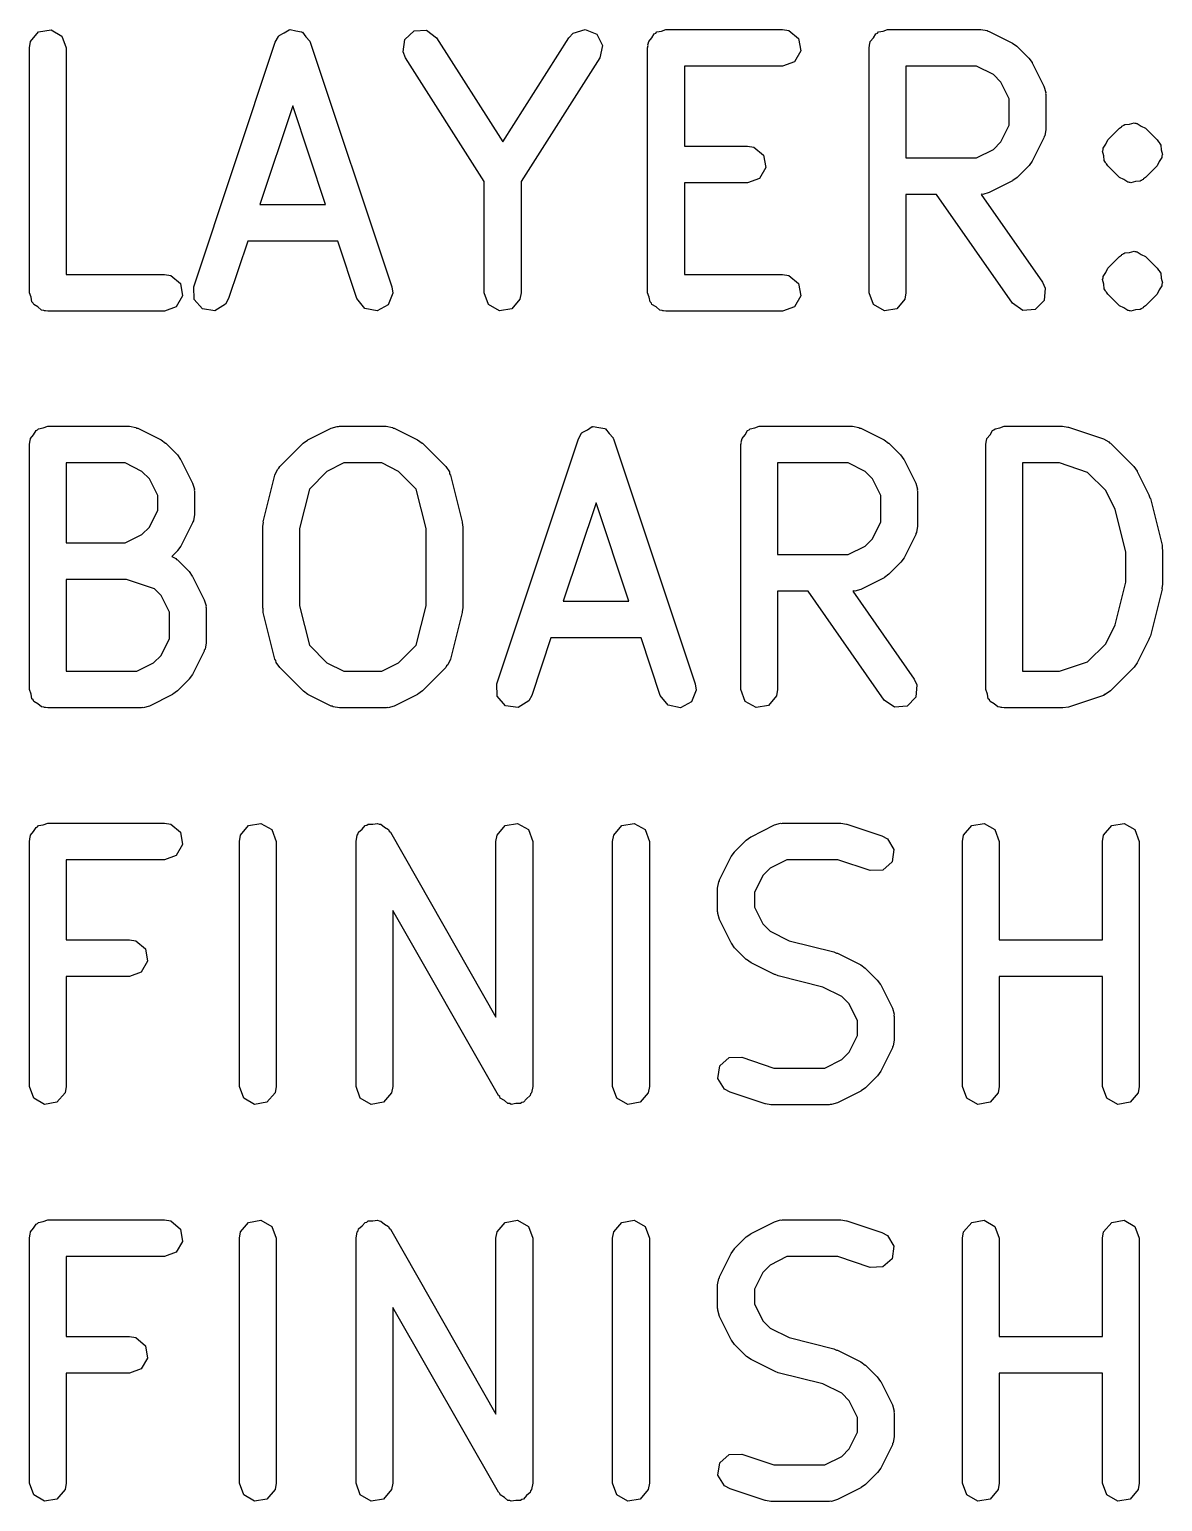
# Model space of a CAD drawing. Extents: x 4 to 183, y -17 to 15.
# Drawn here: x 3.59 to 8.22, y 9.1 to 15.11 of the extents above; entities that cross this region are included whole.
import ezdxf

# ---------------------------------------------------------------- set-up
doc = ezdxf.new("R2010")
doc.units = 0
doc.layers.add('BLACK', color=7, linetype='CONTINUOUS')

msp = doc.modelspace()

# ---------------------------------------------------------------- linework, layer by layer
at = {"layer": 'BLACK', "linetype": 'CONTINUOUS'}
for p, q in [((3.59442, 15.062), (3.62739, 15.1013)), ((3.62739, 15.1013), (3.67792, 15.1102)), ((3.67792, 15.1102), (3.72235, 15.0846)), ((4.60799, 15.0841), (4.60878, 15.0861)), ((4.60878, 15.0861), (4.62964, 15.0974)), ((4.62964, 15.0974), (4.64986, 15.1099)), ((4.64986, 15.1099), (4.65199, 15.1095)), ((4.65199, 15.1095), (4.65389, 15.1106)), ((4.65389, 15.1106), (4.67714, 15.1058)), ((4.67714, 15.1058), (4.70061, 15.1023)), ((4.70061, 15.1023), (4.70204, 15.1007)), ((4.70204, 15.1007), (4.70416, 15.1003)), ((4.70416, 15.1003), (4.7189, 15.0817)), ((5.1222, 15.071), (5.16004, 15.1057)), ((5.16004, 15.1057), (5.21129, 15.1079)), ((5.21129, 15.1079), (5.25198, 15.0766)), ((5.7921, 15.0766), (5.80968, 15.0959)), ((5.80968, 15.0959), (5.8586, 15.1113)), ((5.8586, 15.1113), (5.90601, 15.0917)), ((5.90601, 15.0917), (5.92972, 15.0462)), ((6.13075, 15.077), (6.1405, 15.0938)), ((6.1405, 15.0938), (6.14685, 15.0961)), ((6.14685, 15.0961), (6.15121, 15.1013)), ((6.15121, 15.1013), (6.1704, 15.1047)), ((6.1704, 15.1047), (6.1887, 15.1114)), ((6.1887, 15.1114), (6.66489, 15.1114)), ((6.66489, 15.1114), (6.69055, 15.1069)), ((6.69055, 15.1069), (6.72985, 15.0739)), ((7.03551, 15.077), (7.04526, 15.0938)), ((7.04526, 15.0938), (7.05162, 15.0961)), ((7.05162, 15.0961), (7.05597, 15.1013)), ((7.05597, 15.1013), (7.07516, 15.1047)), ((7.07516, 15.1047), (7.09347, 15.1114)), ((7.09347, 15.1114), (7.47442, 15.1114)), ((7.47442, 15.1114), (7.50007, 15.1069)), ((7.50007, 15.1069), (7.50351, 15.104)), ((7.50351, 15.104), (7.50796, 15.1035)), ((7.50796, 15.1035), (7.6032, 15.0558)), ((3.58989, 15.0364), (3.59442, 15.062)), ((3.58989, 14.0364), (3.58989, 15.0364)), ((3.72235, 15.0846), (3.73989, 15.0364)), ((3.73989, 15.0364), (3.73989, 14.1114)), ((4.26041, 14.0601), (4.59374, 15.0601)), ((4.59374, 15.0601), (4.60615, 15.083)), ((4.60615, 15.083), (4.60799, 15.0841)), ((4.7189, 15.0817), (4.73464, 15.0639)), ((4.73464, 15.0639), (4.7347, 15.0618)), ((4.7347, 15.0618), (4.73605, 15.0601)), ((4.73605, 15.0601), (5.06938, 14.0601)), ((5.11547, 15.0202), (5.1222, 15.071)), ((5.25198, 15.0766), (5.52204, 14.6523)), ((5.52204, 14.6523), (5.7921, 15.0766)), ((5.92972, 15.0462), (5.91865, 14.9961)), ((6.1137, 15.0364), (6.11542, 15.0461)), ((6.1137, 14.0364), (6.1137, 15.0364)), ((6.11484, 15.0494), (6.11651, 15.0523)), ((6.11542, 15.0461), (6.11484, 15.0494)), ((6.11651, 15.0523), (6.11823, 15.062)), ((6.11823, 15.062), (6.13075, 15.077)), ((6.72985, 15.0739), (6.73876, 15.0234)), ((7.01847, 15.0364), (7.02018, 15.0461)), ((7.01847, 14.0364), (7.01847, 15.0364)), ((7.01961, 15.0494), (7.02127, 15.0523)), ((7.02018, 15.0461), (7.01961, 15.0494)), ((7.02127, 15.0523), (7.02299, 15.062)), ((7.02299, 15.062), (7.03551, 15.077)), ((7.6032, 15.0558), (7.62121, 15.0425)), ((7.62121, 15.0425), (7.62269, 15.0418)), ((7.62269, 15.0418), (7.67031, 14.9942)), ((5.12543, 14.9961), (5.11547, 15.0202)), ((5.44704, 14.4907), (5.12543, 14.9961)), ((5.91865, 14.9961), (5.59704, 14.4907)), ((6.7131, 14.9789), (6.66489, 14.9614)), ((6.73876, 15.0234), (6.7131, 14.9789)), ((7.67031, 14.9942), (7.68317, 14.9758)), ((7.68317, 14.9758), (7.68436, 14.9747)), ((7.68436, 14.9747), (7.73198, 14.8794)), ((6.66489, 14.9614), (6.2637, 14.9614)), ((6.2637, 14.9614), (6.2637, 14.6352)), ((7.45671, 14.9614), (7.16847, 14.9614)), ((7.16847, 14.9614), (7.16847, 14.5876)), ((7.52523, 14.9271), (7.45671, 14.9614)), ((7.55564, 14.8967), (7.52523, 14.9271)), ((7.58989, 14.8282), (7.55564, 14.8967)), ((7.73198, 14.8794), (7.7394, 14.8545)), ((7.7394, 14.8545), (7.73836, 14.8501)), ((7.73836, 14.8501), (7.73989, 14.8459)), ((7.73989, 14.8459), (7.73989, 14.703)), ((4.66489, 14.7992), (4.53086, 14.3971)), ((4.79893, 14.3971), (4.66489, 14.7992)), ((7.58989, 14.7208), (7.58989, 14.8282)), ((8.06177, 14.7234), (8.08118, 14.7251)), ((8.08118, 14.7251), (8.1, 14.7301)), ((8.1, 14.7301), (8.10311, 14.7287)), ((8.10311, 14.7287), (8.10649, 14.7293)), ((8.10649, 14.7293), (8.10946, 14.7276)), ((8.10946, 14.7276), (8.11288, 14.7279)), ((8.11288, 14.7279), (8.12884, 14.7167)), ((7.55564, 14.6522), (7.58989, 14.7208)), ((7.73198, 14.6695), (7.68436, 14.5743)), ((7.73249, 14.674), (7.73198, 14.6695)), ((7.73537, 14.6774), (7.73249, 14.674)), ((7.73989, 14.703), (7.73537, 14.6774)), ((7.99281, 14.6608), (8.04043, 14.7085)), ((8.04043, 14.7085), (8.04854, 14.7141)), ((8.04854, 14.7141), (8.05045, 14.7169)), ((8.05045, 14.7169), (8.05367, 14.7177)), ((8.05367, 14.7177), (8.05384, 14.7179)), ((8.05384, 14.7179), (8.05597, 14.7204)), ((8.05597, 14.7204), (8.05796, 14.7207)), ((8.05796, 14.7207), (8.06177, 14.7234)), ((8.12884, 14.7167), (8.1465, 14.7085)), ((8.1465, 14.7085), (8.19412, 14.6608)), ((6.2637, 14.6352), (6.52204, 14.6352)), ((6.52204, 14.6352), (6.54769, 14.6307)), ((6.54769, 14.6307), (6.58699, 14.5977)), ((7.45671, 14.5876), (7.52523, 14.6218)), ((7.52523, 14.6218), (7.55564, 14.6522)), ((7.97113, 14.6143), (7.97399, 14.6205)), ((7.97618, 14.5955), (7.97113, 14.6143)), ((7.9734, 14.6272), (7.98458, 14.6432)), ((7.97399, 14.6205), (7.9734, 14.6272)), ((7.98458, 14.6432), (7.99281, 14.6608)), ((8.19412, 14.6608), (8.19979, 14.6527)), ((8.19979, 14.6527), (8.20252, 14.6508)), ((8.20252, 14.6508), (8.20338, 14.6476)), ((8.20338, 14.6476), (8.20906, 14.6395)), ((8.20906, 14.6395), (8.21076, 14.6201)), ((8.21076, 14.6201), (8.2158, 14.6013)), ((6.5959, 14.5472), (6.57025, 14.5027)), ((6.58699, 14.5977), (6.5959, 14.5472)), ((7.16847, 14.5876), (7.45671, 14.5876)), ((7.67031, 14.5548), (7.62269, 14.5072)), ((7.671, 14.5563), (7.67031, 14.5548)), ((7.68436, 14.5743), (7.671, 14.5563)), ((7.97788, 14.5761), (7.97618, 14.5955)), ((7.98355, 14.568), (7.97788, 14.5761)), ((7.98441, 14.5648), (7.98355, 14.568)), ((7.98714, 14.5629), (7.98441, 14.5648)), ((7.99281, 14.5548), (7.98714, 14.5629)), ((8.04043, 14.5072), (7.99281, 14.5548)), ((8.19412, 14.5548), (8.1465, 14.5072)), ((8.20235, 14.5724), (8.19412, 14.5548)), ((8.21353, 14.5884), (8.20235, 14.5724)), ((8.2158, 14.6013), (8.21294, 14.5951)), ((8.21294, 14.5951), (8.21353, 14.5884)), ((5.44704, 14.0364), (5.44704, 14.4907)), ((5.59704, 14.4907), (5.59704, 14.0364)), ((6.52204, 14.4852), (6.2637, 14.4852)), ((6.2637, 14.4852), (6.2637, 14.1114)), ((6.57025, 14.5027), (6.52204, 14.4852)), ((7.6032, 14.4931), (7.50796, 14.4455)), ((7.60432, 14.4943), (7.6032, 14.4931)), ((7.62269, 14.5072), (7.60432, 14.4943)), ((8.05809, 14.4989), (8.04043, 14.5072)), ((8.07406, 14.4877), (8.05809, 14.4989)), ((8.07747, 14.488), (8.07406, 14.4877)), ((8.08044, 14.4863), (8.07747, 14.488)), ((8.08382, 14.4869), (8.08044, 14.4863)), ((8.08693, 14.4855), (8.08382, 14.4869)), ((8.10575, 14.4905), (8.08693, 14.4855)), ((8.12516, 14.4922), (8.10575, 14.4905)), ((8.12898, 14.4949), (8.12516, 14.4922)), ((8.13097, 14.4952), (8.12898, 14.4949)), ((8.13309, 14.4978), (8.13097, 14.4952)), ((8.13326, 14.4979), (8.13309, 14.4978)), ((8.13649, 14.4988), (8.13326, 14.4979)), ((8.1384, 14.5015), (8.13649, 14.4988)), ((8.1465, 14.5072), (8.1384, 14.5015)), ((7.29251, 14.4376), (7.16847, 14.4376)), ((7.16847, 14.4376), (7.16847, 14.0364)), ((7.60345, 13.9934), (7.29251, 14.4376)), ((7.47863, 14.4391), (7.47537, 14.4379)), ((7.47537, 14.4379), (7.72634, 14.0794)), ((7.48299, 14.4381), (7.47863, 14.4391)), ((7.50796, 14.4455), (7.48299, 14.4381)), ((4.53086, 14.3971), (4.79893, 14.3971)), ((4.48086, 14.2471), (4.40271, 14.0127)), ((4.84893, 14.2471), (4.48086, 14.2471)), ((4.92708, 14.0127), (4.84893, 14.2471)), ((7.99281, 14.137), (8.04043, 14.1847)), ((8.04043, 14.1847), (8.04854, 14.1903)), ((8.04854, 14.1903), (8.05045, 14.1931)), ((8.05045, 14.1931), (8.05367, 14.1939)), ((8.05367, 14.1939), (8.05384, 14.194)), ((8.05384, 14.194), (8.05597, 14.1966)), ((8.05597, 14.1966), (8.05796, 14.1969)), ((8.05796, 14.1969), (8.06177, 14.1996)), ((8.06177, 14.1996), (8.08118, 14.2013)), ((8.08118, 14.2013), (8.1, 14.2063)), ((8.1, 14.2063), (8.10311, 14.2049)), ((8.10311, 14.2049), (8.10649, 14.2055)), ((8.10649, 14.2055), (8.10946, 14.2038)), ((8.10946, 14.2038), (8.11288, 14.2041)), ((8.11288, 14.2041), (8.12884, 14.1929)), ((8.12884, 14.1929), (8.1465, 14.1847)), ((8.1465, 14.1847), (8.19412, 14.137)), ((7.98458, 14.1194), (7.99281, 14.137)), ((8.19412, 14.137), (8.19979, 14.1289)), ((8.19979, 14.1289), (8.20252, 14.127)), ((8.20252, 14.127), (8.20338, 14.1238)), ((8.20338, 14.1238), (8.20906, 14.1157)), ((3.73989, 14.1114), (4.14108, 14.1114)), ((4.14108, 14.1114), (4.16674, 14.1069)), ((4.16674, 14.1069), (4.20604, 14.0739)), ((4.20604, 14.0739), (4.21495, 14.0234)), ((6.2637, 14.1114), (6.66489, 14.1114)), ((6.66489, 14.1114), (6.69055, 14.1069)), ((6.69055, 14.1069), (6.72985, 14.0739)), ((6.72985, 14.0739), (6.73876, 14.0234)), ((7.72634, 14.0794), (7.73734, 14.0558)), ((7.97113, 14.0905), (7.97399, 14.0967)), ((7.97618, 14.0717), (7.97113, 14.0905)), ((7.9734, 14.1034), (7.98458, 14.1194)), ((7.97399, 14.0967), (7.9734, 14.1034)), ((7.97788, 14.0523), (7.97618, 14.0717)), ((8.21353, 14.0646), (8.20235, 14.0486)), ((8.20906, 14.1157), (8.21076, 14.0963)), ((8.21076, 14.0963), (8.2158, 14.0775)), ((8.2158, 14.0775), (8.21294, 14.0713)), ((8.21294, 14.0713), (8.21353, 14.0646)), ((3.59656, 14.0181), (3.58989, 14.0364)), ((3.59994, 13.9989), (3.59656, 14.0181)), ((4.21495, 14.0234), (4.18929, 13.9789)), ((4.26181, 14.0088), (4.26041, 14.0601)), ((4.29585, 13.9704), (4.26181, 14.0088)), ((4.40271, 14.0127), (4.39031, 13.9898)), ((4.95897, 13.9725), (4.92708, 14.0127)), ((5.0732, 14.0343), (5.05434, 13.9866)), ((5.06938, 14.0601), (5.0732, 14.0343)), ((5.46458, 13.9882), (5.44704, 14.0364)), ((5.59251, 14.0107), (5.55954, 13.9714)), ((5.59704, 14.0364), (5.59251, 14.0107)), ((6.12037, 14.0181), (6.1137, 14.0364)), ((6.12375, 13.9989), (6.12037, 14.0181)), ((6.73876, 14.0234), (6.7131, 13.9789)), ((7.03601, 13.9882), (7.01847, 14.0364)), ((7.16394, 14.0107), (7.13097, 13.9714)), ((7.16847, 14.0364), (7.16394, 14.0107)), ((7.73286, 14.0047), (7.69658, 13.9684)), ((7.73734, 14.0558), (7.73286, 14.0047)), ((7.98355, 14.0442), (7.97788, 14.0523)), ((7.98441, 14.041), (7.98355, 14.0442)), ((7.98714, 14.0391), (7.98441, 14.041)), ((7.99281, 14.031), (7.98714, 14.0391)), ((8.04043, 13.9833), (7.99281, 14.031)), ((8.19412, 14.031), (8.1465, 13.9833)), ((8.20235, 14.0486), (8.19412, 14.031)), ((3.60513, 13.9945), (3.59994, 13.9989)), ((3.60744, 13.9882), (3.60513, 13.9945)), ((3.62431, 13.9784), (3.60744, 13.9882)), ((3.63924, 13.9659), (3.62431, 13.9784)), ((3.64898, 13.9642), (3.63924, 13.9659)), ((3.65187, 13.9625), (3.64898, 13.9642)), ((3.65515, 13.9631), (3.65187, 13.9625)), ((3.6649, 13.9614), (3.65515, 13.9631)), ((4.14108, 13.9614), (3.6649, 13.9614)), ((4.18929, 13.9789), (4.14108, 13.9614)), ((4.3466, 13.9629), (4.29585, 13.9704)), ((4.39031, 13.9898), (4.3466, 13.9629)), ((5.00923, 13.9622), (4.95897, 13.9725)), ((5.05434, 13.9866), (5.00923, 13.9622)), ((5.50901, 13.9625), (5.46458, 13.9882)), ((5.55954, 13.9714), (5.50901, 13.9625)), ((6.12894, 13.9945), (6.12375, 13.9989)), ((6.13125, 13.9882), (6.12894, 13.9945)), ((6.14812, 13.9784), (6.13125, 13.9882)), ((6.16305, 13.9659), (6.14812, 13.9784)), ((6.17279, 13.9642), (6.16305, 13.9659)), ((6.17568, 13.9625), (6.17279, 13.9642)), ((6.17896, 13.9631), (6.17568, 13.9625)), ((6.1887, 13.9614), (6.17896, 13.9631)), ((6.66489, 13.9614), (6.1887, 13.9614)), ((6.7131, 13.9789), (6.66489, 13.9614)), ((7.08044, 13.9625), (7.03601, 13.9882)), ((7.13097, 13.9714), (7.08044, 13.9625)), ((7.64547, 13.9639), (7.60345, 13.9934)), ((7.69658, 13.9684), (7.64547, 13.9639)), ((8.05809, 13.9751), (8.04043, 13.9833)), ((8.07406, 13.9639), (8.05809, 13.9751)), ((8.07747, 13.9642), (8.07406, 13.9639)), ((8.08044, 13.9625), (8.07747, 13.9642)), ((8.08382, 13.9631), (8.08044, 13.9625)), ((8.08693, 13.9617), (8.08382, 13.9631)), ((8.10575, 13.9667), (8.08693, 13.9617)), ((8.12516, 13.9684), (8.10575, 13.9667)), ((8.12898, 13.9711), (8.12516, 13.9684)), ((8.13097, 13.9714), (8.12898, 13.9711)), ((8.13309, 13.974), (8.13097, 13.9714)), ((8.13326, 13.9741), (8.13309, 13.974)), ((8.13649, 13.9749), (8.13326, 13.9741)), ((8.1384, 13.9777), (8.13649, 13.9749)), ((8.1465, 13.9833), (8.1384, 13.9777)), ((3.60694, 13.457), (3.61669, 13.4738)), ((3.61669, 13.4738), (3.62304, 13.4761)), ((3.62304, 13.4761), (3.62739, 13.4813)), ((3.62739, 13.4813), (3.64659, 13.4847)), ((3.64659, 13.4847), (3.6649, 13.4914)), ((3.6649, 13.4914), (3.99823, 13.4914)), ((3.99823, 13.4914), (4.02388, 13.4869)), ((4.02388, 13.4869), (4.02731, 13.484)), ((4.02731, 13.484), (4.03177, 13.4835)), ((4.03177, 13.4835), (4.12701, 13.4358)), ((4.72659, 13.4358), (4.82183, 13.4835)), ((4.82183, 13.4835), (4.8468, 13.4909)), ((4.8468, 13.4909), (4.85116, 13.4898)), ((4.85116, 13.4898), (4.85537, 13.4914)), ((4.85537, 13.4914), (5.04585, 13.4914)), ((5.04585, 13.4914), (5.0715, 13.4869)), ((5.0715, 13.4869), (5.07493, 13.484)), ((5.07493, 13.484), (5.07939, 13.4835)), ((5.07939, 13.4835), (5.17463, 13.4358)), ((5.83184, 13.4401), (5.84424, 13.463)), ((5.84424, 13.463), (5.84608, 13.4641)), ((5.84608, 13.4641), (5.84687, 13.4661)), ((5.84687, 13.4661), (5.86774, 13.4774)), ((5.86774, 13.4774), (5.88795, 13.4899)), ((5.88795, 13.4899), (5.89009, 13.4895)), ((5.89009, 13.4895), (5.89199, 13.4906)), ((5.89199, 13.4906), (5.91523, 13.4858)), ((5.91523, 13.4858), (5.9387, 13.4823)), ((5.9387, 13.4823), (5.94013, 13.4807)), ((5.94013, 13.4807), (5.94225, 13.4803)), ((5.94225, 13.4803), (5.957, 13.4617)), ((6.51171, 13.457), (6.52145, 13.4738)), ((6.52145, 13.4738), (6.52781, 13.4761)), ((6.52781, 13.4761), (6.53216, 13.4813)), ((6.53216, 13.4813), (6.55135, 13.4847)), ((6.55135, 13.4847), (6.56966, 13.4914)), ((6.56966, 13.4914), (6.95061, 13.4914)), ((6.95061, 13.4914), (6.97626, 13.4869)), ((6.97626, 13.4869), (6.9797, 13.484)), ((6.9797, 13.484), (6.98415, 13.4835)), ((6.98415, 13.4835), (7.07939, 13.4358)), ((7.51171, 13.457), (7.52145, 13.4738)), ((7.52145, 13.4738), (7.52781, 13.4761)), ((7.52781, 13.4761), (7.53216, 13.4813)), ((7.53216, 13.4813), (7.55135, 13.4847)), ((7.55135, 13.4847), (7.56966, 13.4914)), ((7.56966, 13.4914), (7.80775, 13.4914)), ((7.80775, 13.4914), (7.82983, 13.4875)), ((7.82983, 13.4875), (7.83147, 13.4875)), ((7.83147, 13.4875), (7.97433, 13.4399)), ((3.58989, 13.4164), (3.59161, 13.4261)), ((3.58989, 12.4164), (3.58989, 13.4164)), ((3.59103, 13.4294), (3.5927, 13.4323)), ((3.59161, 13.4261), (3.59103, 13.4294)), ((3.5927, 13.4323), (3.59442, 13.442)), ((3.59442, 13.442), (3.60694, 13.457)), ((4.12701, 13.4358), (4.14502, 13.4225)), ((4.14502, 13.4225), (4.1465, 13.4218)), ((4.1465, 13.4218), (4.19412, 13.3742)), ((4.61186, 13.3266), (4.7071, 13.4218)), ((4.7071, 13.4218), (4.72547, 13.4347)), ((4.72547, 13.4347), (4.72659, 13.4358)), ((5.17463, 13.4358), (5.19264, 13.4225)), ((5.19264, 13.4225), (5.19412, 13.4218)), ((5.19412, 13.4218), (5.28936, 13.3266)), ((5.49851, 12.4401), (5.83184, 13.4401)), ((5.957, 13.4617), (5.97274, 13.4439)), ((5.97274, 13.4439), (5.9728, 13.4418)), ((5.9728, 13.4418), (5.97414, 13.4401)), ((5.97414, 13.4401), (6.30747, 12.4401)), ((6.49466, 13.4164), (6.49637, 13.4261)), ((6.49466, 12.4164), (6.49466, 13.4164)), ((6.4958, 13.4294), (6.49746, 13.4323)), ((6.49637, 13.4261), (6.4958, 13.4294)), ((6.49746, 13.4323), (6.49918, 13.442)), ((6.49918, 13.442), (6.51171, 13.457)), ((7.07939, 13.4358), (7.0974, 13.4225)), ((7.0974, 13.4225), (7.09888, 13.4218)), ((7.09888, 13.4218), (7.1465, 13.3742)), ((7.49466, 13.4164), (7.49637, 13.4261)), ((7.49466, 12.4164), (7.49466, 13.4164)), ((7.4958, 13.4294), (7.49746, 13.4323)), ((7.49637, 13.4261), (7.4958, 13.4294)), ((7.49746, 13.4323), (7.49918, 13.442)), ((7.49918, 13.442), (7.51171, 13.457)), ((7.97433, 13.4399), (7.99723, 13.4275)), ((7.99723, 13.4275), (7.99958, 13.4237)), ((7.99958, 13.4237), (8.00364, 13.4218)), ((8.00364, 13.4218), (8.09888, 13.3266)), ((4.19412, 13.3742), (4.20698, 13.3558)), ((4.20698, 13.3558), (4.20817, 13.3547)), ((4.20817, 13.3547), (4.25579, 13.2594)), ((7.1465, 13.3742), (7.15936, 13.3558)), ((7.15936, 13.3558), (7.16055, 13.3547)), ((7.16055, 13.3547), (7.20817, 13.2594)), ((3.98052, 13.3414), (3.73989, 13.3414)), ((3.73989, 13.3414), (3.73989, 13.0152)), ((4.04904, 13.3071), (3.98052, 13.3414)), ((4.07945, 13.2767), (4.04904, 13.3071)), ((4.54451, 13.1012), (4.59213, 13.2917)), ((4.59213, 13.2917), (4.60274, 13.3155)), ((4.60274, 13.3155), (4.60873, 13.3198)), ((4.60873, 13.3198), (4.61186, 13.3266)), ((4.80456, 13.3071), (4.73262, 13.2352)), ((4.87308, 13.3414), (4.80456, 13.3071)), ((5.02814, 13.3414), (4.87308, 13.3414)), ((5.09666, 13.3071), (5.02814, 13.3414)), ((5.1686, 13.2352), (5.09666, 13.3071)), ((5.28936, 13.3266), (5.3043, 13.3052)), ((5.3043, 13.3052), (5.30494, 13.2978)), ((5.30494, 13.2978), (5.30908, 13.2917)), ((5.30908, 13.2917), (5.3567, 13.1012)), ((6.9329, 13.3414), (6.64466, 13.3414)), ((6.64466, 13.3414), (6.64466, 12.9676)), ((7.00142, 13.3071), (6.9329, 13.3414)), ((7.03183, 13.2767), (7.00142, 13.3071)), ((7.79558, 13.3414), (7.64466, 13.3414)), ((7.64466, 13.3414), (7.64466, 12.4914)), ((7.91009, 13.3032), (7.79558, 13.3414)), ((7.98421, 13.2291), (7.91009, 13.3032)), ((8.09888, 13.3266), (8.11174, 13.3082)), ((8.11174, 13.3082), (8.11293, 13.3071)), ((8.11293, 13.3071), (8.16055, 13.2118)), ((4.1137, 13.2082), (4.07945, 13.2767)), ((4.25579, 13.2594), (4.26321, 13.2345)), ((4.26321, 13.2345), (4.26217, 13.2301)), ((4.26217, 13.2301), (4.2637, 13.2259)), ((4.2637, 13.2259), (4.2637, 13.1307)), ((4.73262, 13.2352), (4.69228, 13.0738)), ((5.20894, 13.0738), (5.1686, 13.2352)), ((7.06608, 13.2082), (7.03183, 13.2767)), ((7.20817, 13.2594), (7.21559, 13.2345)), ((7.21559, 13.2345), (7.21455, 13.2301)), ((7.21455, 13.2301), (7.21608, 13.2259)), ((7.21608, 13.2259), (7.21608, 13.083)), ((8.0227, 13.1521), (7.98421, 13.2291)), ((4.1137, 13.1484), (4.1137, 13.2082)), ((5.90299, 13.1792), (5.76895, 12.7771)), ((6.03703, 12.7771), (5.90299, 13.1792)), ((7.06608, 13.1008), (7.06608, 13.2082)), ((8.16055, 13.2118), (8.16424, 13.1994)), ((8.16424, 13.1994), (8.16623, 13.1965)), ((8.16623, 13.1965), (8.21385, 13.006)), ((4.07945, 13.0799), (4.1137, 13.1484)), ((4.25918, 13.105), (4.2563, 13.1016)), ((4.2637, 13.1307), (4.25918, 13.105)), ((8.06608, 12.9786), (8.0227, 13.1521)), ((3.98052, 13.0152), (4.04904, 13.0494)), ((4.04904, 13.0494), (4.07945, 13.0799)), ((4.25579, 13.0971), (4.20817, 13.0019)), ((4.2563, 13.1016), (4.25579, 13.0971)), ((4.54228, 13.083), (4.54488, 13.0978)), ((4.54228, 12.7497), (4.54228, 13.083)), ((4.54488, 13.0978), (4.54451, 13.1012)), ((4.69228, 13.0738), (4.69228, 12.7589)), ((5.20894, 12.7589), (5.20894, 13.0738)), ((5.3567, 13.1012), (5.35776, 13.0863)), ((5.35776, 13.0863), (5.35894, 13.083)), ((5.35894, 13.083), (5.35894, 12.7497)), ((7.03183, 13.0322), (7.06608, 13.1008)), ((7.20817, 13.0495), (7.16055, 12.9543)), ((7.20868, 13.054), (7.20817, 13.0495)), ((7.21156, 13.0574), (7.20868, 13.054)), ((7.21608, 13.083), (7.21156, 13.0574)), ((3.73989, 13.0152), (3.98052, 13.0152)), ((4.19412, 12.9824), (4.17171, 12.96)), ((4.19481, 12.9839), (4.19412, 12.9824)), ((4.20817, 13.0019), (4.19481, 12.9839)), ((6.9329, 12.9676), (7.00142, 13.0018)), ((7.00142, 13.0018), (7.03183, 13.0322)), ((8.21385, 13.006), (8.2149, 12.9911)), ((8.2149, 12.9911), (8.21608, 12.9878)), ((8.21608, 12.9878), (8.21608, 12.845)), ((4.17171, 12.96), (4.18771, 12.9513)), ((4.18771, 12.9513), (4.19005, 12.9475)), ((4.19005, 12.9475), (4.19412, 12.9456)), ((4.19412, 12.9456), (4.24174, 12.898)), ((6.64466, 12.9676), (6.9329, 12.9676)), ((7.1465, 12.9348), (7.09888, 12.8872)), ((7.14719, 12.9363), (7.1465, 12.9348)), ((7.16055, 12.9543), (7.14719, 12.9363)), ((8.06608, 12.8542), (8.06608, 12.9786)), ((3.98606, 12.8652), (3.73989, 12.8652)), ((3.73989, 12.8652), (3.73989, 12.4914)), ((4.10057, 12.827), (3.98606, 12.8652)), ((4.24174, 12.898), (4.2546, 12.8796)), ((4.2546, 12.8796), (4.25579, 12.8785)), ((4.25579, 12.8785), (4.3034, 12.7833)), ((7.07939, 12.8731), (6.98415, 12.8255)), ((7.08051, 12.8743), (7.07939, 12.8731)), ((7.09888, 12.8872), (7.08051, 12.8743)), ((4.12706, 12.8005), (4.10057, 12.827)), ((6.7687, 12.8176), (6.64466, 12.8176)), ((6.64466, 12.8176), (6.64466, 12.4164)), ((7.07964, 12.3734), (6.7687, 12.8176)), ((6.95482, 12.8191), (6.95156, 12.8179)), ((6.95156, 12.8179), (7.20253, 12.4594)), ((6.95918, 12.8181), (6.95482, 12.8191)), ((6.98415, 12.8255), (6.95918, 12.8181)), ((8.0227, 12.6807), (8.06608, 12.8542)), ((8.21385, 12.8268), (8.16623, 12.6363)), ((8.21608, 12.845), (8.21349, 12.8302)), ((8.21349, 12.8302), (8.21385, 12.8268)), ((4.16132, 12.732), (4.12706, 12.8005)), ((4.3034, 12.7833), (4.31083, 12.7583)), ((4.31083, 12.7583), (4.30979, 12.7539)), ((4.30979, 12.7539), (4.31132, 12.7497)), ((4.31132, 12.7497), (4.31132, 12.6069)), ((4.54346, 12.7465), (4.54228, 12.7497)), ((4.54451, 12.7315), (4.54346, 12.7465)), ((4.69228, 12.7589), (4.73262, 12.5976)), ((5.1686, 12.5976), (5.20894, 12.7589)), ((5.35894, 12.7497), (5.35634, 12.735)), ((5.76895, 12.7771), (6.03703, 12.7771)), ((4.16132, 12.6246), (4.16132, 12.732)), ((4.59213, 12.541), (4.54451, 12.7315)), ((5.3567, 12.7315), (5.30908, 12.541)), ((5.35634, 12.735), (5.3567, 12.7315)), ((4.12706, 12.556), (4.16132, 12.6246)), ((5.71895, 12.6271), (5.64081, 12.3927)), ((6.08703, 12.6271), (5.71895, 12.6271)), ((6.16517, 12.3927), (6.08703, 12.6271)), ((7.98421, 12.6037), (8.0227, 12.6807)), ((8.16095, 12.6245), (8.16055, 12.6209)), ((8.16623, 12.6363), (8.16095, 12.6245)), ((4.3034, 12.5733), (4.25579, 12.4781)), ((4.30392, 12.5778), (4.3034, 12.5733)), ((4.3068, 12.5812), (4.30392, 12.5778)), ((4.31132, 12.6069), (4.3068, 12.5812)), ((4.73262, 12.5976), (4.80456, 12.5256)), ((5.09666, 12.5256), (5.1686, 12.5976)), ((7.91009, 12.5296), (7.98421, 12.6037)), ((8.16055, 12.6209), (8.11293, 12.5257)), ((4.02814, 12.4914), (4.09666, 12.5256)), ((4.09666, 12.5256), (4.12706, 12.556)), ((4.59628, 12.5349), (4.59213, 12.541)), ((4.59692, 12.5275), (4.59628, 12.5349)), ((4.61186, 12.5062), (4.59692, 12.5275)), ((4.7071, 12.411), (4.61186, 12.5062)), ((4.80456, 12.5256), (4.87308, 12.4914)), ((5.02814, 12.4914), (5.09666, 12.5256)), ((5.28936, 12.5062), (5.19412, 12.411)), ((5.29248, 12.5129), (5.28936, 12.5062)), ((5.29847, 12.5173), (5.29248, 12.5129)), ((5.30908, 12.541), (5.29847, 12.5173)), ((7.79558, 12.4914), (7.91009, 12.5296)), ((8.09888, 12.5062), (8.00364, 12.411)), ((8.09957, 12.5077), (8.09888, 12.5062)), ((8.11293, 12.5257), (8.09957, 12.5077)), ((3.73989, 12.4914), (4.02814, 12.4914)), ((4.24174, 12.4586), (4.19412, 12.411)), ((4.24243, 12.4601), (4.24174, 12.4586)), ((4.25579, 12.4781), (4.24243, 12.4601)), ((4.87308, 12.4914), (5.02814, 12.4914)), ((7.20253, 12.4594), (7.21353, 12.4358)), ((7.64466, 12.4914), (7.79558, 12.4914)), ((3.59656, 12.3981), (3.58989, 12.4164)), ((3.59994, 12.3789), (3.59656, 12.3981)), ((4.17463, 12.3969), (4.07939, 12.3493)), ((4.17575, 12.3981), (4.17463, 12.3969)), ((4.19412, 12.411), (4.17575, 12.3981)), ((4.70858, 12.4103), (4.7071, 12.411)), ((4.72659, 12.3969), (4.70858, 12.4103)), ((4.82183, 12.3493), (4.72659, 12.3969)), ((5.17463, 12.3969), (5.07939, 12.3493)), ((5.17575, 12.3981), (5.17463, 12.3969)), ((5.19412, 12.411), (5.17575, 12.3981)), ((5.49991, 12.3888), (5.49851, 12.4401)), ((5.53394, 12.3504), (5.49991, 12.3888)), ((5.64081, 12.3927), (5.6284, 12.3698)), ((6.19706, 12.3525), (6.16517, 12.3927)), ((6.31129, 12.4143), (6.29244, 12.3666)), ((6.30747, 12.4401), (6.31129, 12.4143)), ((6.5122, 12.3682), (6.49466, 12.4164)), ((6.64013, 12.3907), (6.60716, 12.3514)), ((6.64466, 12.4164), (6.64013, 12.3907)), ((7.20905, 12.3847), (7.17277, 12.3484)), ((7.21353, 12.4358), (7.20905, 12.3847)), ((7.50132, 12.3981), (7.49466, 12.4164)), ((7.5047, 12.3789), (7.50132, 12.3981)), ((7.97433, 12.3928), (7.83147, 12.3452)), ((7.97784, 12.3956), (7.97433, 12.3928)), ((7.9823, 12.396), (7.97784, 12.3956)), ((8.00364, 12.411), (7.9823, 12.396)), ((3.60513, 12.3745), (3.59994, 12.3789)), ((3.60744, 12.3682), (3.60513, 12.3745)), ((3.62431, 12.3584), (3.60744, 12.3682)), ((3.63924, 12.3459), (3.62431, 12.3584)), ((3.64898, 12.3442), (3.63924, 12.3459)), ((3.65187, 12.3425), (3.64898, 12.3442)), ((3.65515, 12.3431), (3.65187, 12.3425)), ((3.6649, 12.3414), (3.65515, 12.3431)), ((4.04585, 12.3414), (3.6649, 12.3414)), ((4.05006, 12.3429), (4.04585, 12.3414)), ((4.05442, 12.3419), (4.05006, 12.3429)), ((4.07939, 12.3493), (4.05442, 12.3419)), ((4.82628, 12.3488), (4.82183, 12.3493)), ((4.82972, 12.3459), (4.82628, 12.3488)), ((4.85537, 12.3414), (4.82972, 12.3459)), ((5.04585, 12.3414), (4.85537, 12.3414)), ((5.05006, 12.3429), (5.04585, 12.3414)), ((5.05442, 12.3419), (5.05006, 12.3429)), ((5.07939, 12.3493), (5.05442, 12.3419)), ((5.58469, 12.3429), (5.53394, 12.3504)), ((5.6284, 12.3698), (5.58469, 12.3429)), ((6.24732, 12.3422), (6.19706, 12.3525)), ((6.29244, 12.3666), (6.24732, 12.3422)), ((6.55663, 12.3425), (6.5122, 12.3682)), ((6.60716, 12.3514), (6.55663, 12.3425)), ((7.12166, 12.3439), (7.07964, 12.3734)), ((7.17277, 12.3484), (7.12166, 12.3439)), ((7.50989, 12.3745), (7.5047, 12.3789)), ((7.5122, 12.3682), (7.50989, 12.3745)), ((7.52908, 12.3584), (7.5122, 12.3682)), ((7.544, 12.3459), (7.52908, 12.3584)), ((7.55375, 12.3442), (7.544, 12.3459)), ((7.55663, 12.3425), (7.55375, 12.3442)), ((7.55991, 12.3431), (7.55663, 12.3425)), ((7.56966, 12.3414), (7.55991, 12.3431)), ((7.80775, 12.3414), (7.56966, 12.3414)), ((7.80929, 12.3419), (7.80775, 12.3414)), ((7.83147, 12.3452), (7.80929, 12.3419)), ((3.60694, 11.837), (3.61669, 11.8538)), ((3.61669, 11.8538), (3.62304, 11.8561)), ((3.62304, 11.8561), (3.62739, 11.8613)), ((3.62739, 11.8613), (3.64659, 11.8647)), ((3.64659, 11.8647), (3.6649, 11.8714)), ((3.6649, 11.8714), (4.14108, 11.8714)), ((4.14108, 11.8714), (4.16674, 11.8669)), ((4.16674, 11.8669), (4.20604, 11.8339)), ((4.45156, 11.822), (4.48454, 11.8613)), ((4.48454, 11.8613), (4.53506, 11.8702)), ((4.53506, 11.8702), (4.57949, 11.8446)), ((4.57949, 11.8446), (4.59704, 11.7964)), ((4.93344, 11.8342), (4.9483, 11.8465)), ((4.9483, 11.8465), (4.96073, 11.8613)), ((4.96073, 11.8613), (4.96756, 11.8625)), ((4.96756, 11.8625), (4.97289, 11.867)), ((4.97289, 11.867), (4.99222, 11.8669)), ((4.99222, 11.8669), (5.01125, 11.8702)), ((5.01125, 11.8702), (5.01726, 11.8668)), ((5.01726, 11.8668), (5.02419, 11.8667)), ((5.02419, 11.8667), (5.03894, 11.8543)), ((5.03894, 11.8543), (5.05568, 11.8446)), ((5.05568, 11.8446), (5.05805, 11.8381)), ((5.49918, 11.822), (5.53216, 11.8613)), ((5.53216, 11.8613), (5.58268, 11.8702)), ((5.58268, 11.8702), (5.62711, 11.8446)), ((5.62711, 11.8446), (5.64466, 11.7964)), ((5.97537, 11.822), (6.00835, 11.8613)), ((6.00835, 11.8613), (6.05887, 11.8702)), ((6.05887, 11.8702), (6.1033, 11.8446)), ((6.1033, 11.8446), (6.12085, 11.7964)), ((6.53611, 11.8158), (6.63135, 11.8635)), ((6.63135, 11.8635), (6.65632, 11.8709)), ((6.65632, 11.8709), (6.66068, 11.8698)), ((6.66068, 11.8698), (6.66489, 11.8714)), ((6.66489, 11.8714), (6.90299, 11.8714)), ((6.90299, 11.8714), (6.92507, 11.8675)), ((6.92507, 11.8675), (6.92671, 11.8675)), ((6.92671, 11.8675), (7.06956, 11.8199)), ((7.40394, 11.822), (7.43692, 11.8613)), ((7.43692, 11.8613), (7.48744, 11.8702)), ((7.48744, 11.8702), (7.53187, 11.8446)), ((7.53187, 11.8446), (7.54942, 11.7964)), ((7.97537, 11.822), (8.00835, 11.8613)), ((8.00835, 11.8613), (8.05887, 11.8702)), ((8.05887, 11.8702), (8.1033, 11.8446)), ((8.1033, 11.8446), (8.12085, 11.7964)), ((3.58989, 11.7964), (3.59161, 11.8061)), ((3.58989, 10.7964), (3.58989, 11.7964)), ((3.59103, 11.8094), (3.5927, 11.8123)), ((3.59161, 11.8061), (3.59103, 11.8094)), ((3.5927, 11.8123), (3.59442, 11.822)), ((3.59442, 11.822), (3.60694, 11.837)), ((4.21495, 11.7834), (4.18929, 11.7389)), ((4.20604, 11.8339), (4.21495, 11.7834)), ((4.44704, 11.7964), (4.45156, 11.822)), ((4.44704, 10.7964), (4.44704, 11.7964)), ((4.59704, 11.7964), (4.59704, 10.7964)), ((4.92323, 11.7964), (4.92775, 11.822)), ((4.92323, 10.7964), (4.92323, 11.7964)), ((4.92775, 11.822), (4.93221, 11.8273)), ((4.93221, 11.8273), (4.93344, 11.8342)), ((5.05805, 11.8381), (5.06335, 11.8336)), ((5.06335, 11.8336), (5.49466, 11.0788)), ((5.49466, 11.7964), (5.49918, 11.822)), ((5.49466, 11.0788), (5.49466, 11.7964)), ((5.64466, 11.7964), (5.64466, 10.7964)), ((5.97085, 11.7964), (5.97537, 11.822)), ((5.97085, 10.7964), (5.97085, 11.7964)), ((6.12085, 11.7964), (6.12085, 10.7964)), ((6.469, 11.7542), (6.51662, 11.8018)), ((6.51662, 11.8018), (6.53499, 11.8147)), ((6.53499, 11.8147), (6.53611, 11.8158)), ((7.06956, 11.8199), (7.09247, 11.8075)), ((7.09247, 11.8075), (7.11932, 11.7638)), ((7.39942, 11.7964), (7.40394, 11.822)), ((7.39942, 10.7964), (7.39942, 11.7964)), ((7.54942, 11.7964), (7.54942, 11.3952)), ((7.97085, 11.7964), (7.97537, 11.822)), ((7.97085, 11.3952), (7.97085, 11.7964)), ((8.12085, 11.7964), (8.12085, 10.7964)), ((4.14108, 11.7214), (3.73989, 11.7214)), ((3.73989, 11.7214), (3.73989, 11.3952)), ((4.18929, 11.7389), (4.14108, 11.7214)), ((6.40734, 11.6394), (6.45495, 11.7347)), ((6.45495, 11.7347), (6.46831, 11.7527)), ((6.46831, 11.7527), (6.469, 11.7542)), ((6.6826, 11.7214), (6.61408, 11.6871)), ((6.89082, 11.7214), (6.6826, 11.7214)), ((7.02213, 11.6776), (6.89082, 11.7214)), ((7.11932, 11.7638), (7.1118, 11.713)), ((6.61408, 11.6871), (6.58368, 11.6567)), ((7.07341, 11.679), (7.02213, 11.6776)), ((7.1118, 11.713), (7.07341, 11.679)), ((6.39942, 11.6059), (6.40394, 11.6316)), ((6.39942, 11.5107), (6.39942, 11.6059)), ((6.40394, 11.6316), (6.40682, 11.635)), ((6.40682, 11.635), (6.40734, 11.6394)), ((6.58368, 11.6567), (6.54942, 11.5882)), ((6.54942, 11.5882), (6.54942, 11.5284)), ((5.50454, 10.7592), (5.07323, 11.514)), ((5.07323, 11.514), (5.07323, 10.7964)), ((6.40095, 11.5065), (6.39942, 11.5107)), ((6.39991, 11.5021), (6.40095, 11.5065)), ((6.40734, 11.4771), (6.39991, 11.5021)), ((6.54942, 11.5284), (6.58368, 11.4599)), ((6.45495, 11.3819), (6.40734, 11.4771)), ((6.58368, 11.4599), (6.61408, 11.4294)), ((6.61408, 11.4294), (6.69107, 11.391)), ((3.73989, 11.3952), (3.99823, 11.3952)), ((3.99823, 11.3952), (4.02388, 11.3907)), ((4.02388, 11.3907), (4.06318, 11.3577)), ((6.45614, 11.3808), (6.45495, 11.3819)), ((6.469, 11.3624), (6.45614, 11.3808)), ((6.51662, 11.3148), (6.469, 11.3624)), ((6.69107, 11.391), (6.87356, 11.3453)), ((7.54942, 11.3952), (7.97085, 11.3952)), ((4.07209, 11.3072), (4.04644, 11.2627)), ((4.06318, 11.3577), (4.07209, 11.3072)), ((6.5181, 11.3141), (6.51662, 11.3148)), ((6.53611, 11.3007), (6.5181, 11.3141)), ((6.63135, 11.2531), (6.53611, 11.3007)), ((6.87356, 11.3453), (6.88538, 11.3401)), ((6.88538, 11.3401), (6.88891, 11.3397)), ((6.88891, 11.3397), (6.98415, 11.292)), ((3.99823, 11.2452), (3.73989, 11.2452)), ((3.73989, 11.2452), (3.73989, 10.7964)), ((4.04644, 11.2627), (3.99823, 11.2452)), ((6.63488, 11.2527), (6.63135, 11.2531)), ((6.6467, 11.2474), (6.63488, 11.2527)), ((6.82919, 11.2018), (6.6467, 11.2474)), ((6.98415, 11.292), (7.00216, 11.2787)), ((7.00216, 11.2787), (7.00364, 11.278)), ((7.00364, 11.278), (7.05126, 11.2304)), ((7.97085, 11.2452), (7.54942, 11.2452)), ((7.54942, 11.2452), (7.54942, 10.7964)), ((7.97085, 10.7964), (7.97085, 11.2452)), ((6.90618, 11.1633), (6.82919, 11.2018)), ((7.05126, 11.2304), (7.06412, 11.212)), ((7.06412, 11.212), (7.06531, 11.2109)), ((7.06531, 11.2109), (7.11293, 11.1156)), ((6.93659, 11.1329), (6.90618, 11.1633)), ((6.97085, 11.0644), (6.93659, 11.1329)), ((6.97085, 11.0046), (6.97085, 11.0644)), ((7.11293, 11.1156), (7.12035, 11.0907)), ((7.12035, 11.0907), (7.11931, 11.0863)), ((7.11931, 11.0863), (7.12085, 11.0821)), ((7.12085, 11.0821), (7.12085, 10.9869)), ((6.93659, 10.936), (6.97085, 11.0046)), ((7.11293, 10.9533), (7.06531, 10.8581)), ((7.11344, 10.9578), (7.11293, 10.9533)), ((7.11632, 10.9612), (7.11344, 10.9578)), ((7.12085, 10.9869), (7.11632, 10.9612)), ((6.40094, 10.829), (6.40847, 10.8797)), ((6.40847, 10.8797), (6.44685, 10.9138)), ((6.44685, 10.9138), (6.49813, 10.9152)), ((6.49813, 10.9152), (6.62944, 10.8714)), ((6.83766, 10.8714), (6.90618, 10.9056)), ((6.90618, 10.9056), (6.93659, 10.936)), ((6.4278, 10.7853), (6.40094, 10.829)), ((6.62944, 10.8714), (6.83766, 10.8714)), ((7.05126, 10.8386), (7.00364, 10.791)), ((7.05195, 10.8401), (7.05126, 10.8386)), ((7.06531, 10.8581), (7.05195, 10.8401)), ((3.60744, 10.7482), (3.58989, 10.7964)), ((3.73537, 10.7707), (3.70239, 10.7314)), ((3.73989, 10.7964), (3.73537, 10.7707)), ((4.46458, 10.7482), (4.44704, 10.7964)), ((4.59251, 10.7707), (4.55954, 10.7314)), ((4.59704, 10.7964), (4.59251, 10.7707)), ((4.94077, 10.7482), (4.92323, 10.7964)), ((5.0687, 10.7707), (5.03573, 10.7314)), ((5.07323, 10.7964), (5.0687, 10.7707)), ((5.50983, 10.7547), (5.50454, 10.7592)), ((5.63444, 10.7586), (5.61958, 10.7462)), ((5.63567, 10.7654), (5.63444, 10.7586)), ((5.64013, 10.7707), (5.63567, 10.7654)), ((5.64466, 10.7964), (5.64013, 10.7707)), ((5.98839, 10.7482), (5.97085, 10.7964)), ((6.11632, 10.7707), (6.08335, 10.7314)), ((6.12085, 10.7964), (6.11632, 10.7707)), ((6.4507, 10.7728), (6.4278, 10.7853)), ((6.59356, 10.7252), (6.4507, 10.7728)), ((6.98415, 10.7769), (6.88891, 10.7293)), ((6.98527, 10.7781), (6.98415, 10.7769)), ((7.00364, 10.791), (6.98527, 10.7781)), ((7.41696, 10.7482), (7.39942, 10.7964)), ((7.54489, 10.7707), (7.51192, 10.7314)), ((7.54942, 10.7964), (7.54489, 10.7707)), ((7.98839, 10.7482), (7.97085, 10.7964)), ((8.11632, 10.7707), (8.08335, 10.7314)), ((8.12085, 10.7964), (8.11632, 10.7707)), ((3.65187, 10.7225), (3.60744, 10.7482)), ((3.70239, 10.7314), (3.65187, 10.7225)), ((4.50901, 10.7225), (4.46458, 10.7482)), ((4.55954, 10.7314), (4.50901, 10.7225)), ((4.9852, 10.7225), (4.94077, 10.7482)), ((5.03573, 10.7314), (4.9852, 10.7225)), ((5.5122, 10.7482), (5.50983, 10.7547)), ((5.52894, 10.7385), (5.5122, 10.7482)), ((5.54369, 10.726), (5.52894, 10.7385)), ((5.55063, 10.726), (5.54369, 10.726)), ((5.55663, 10.7225), (5.55063, 10.726)), ((5.57566, 10.7259), (5.55663, 10.7225)), ((5.59499, 10.7258), (5.57566, 10.7259)), ((5.60033, 10.7302), (5.59499, 10.7258)), ((5.60716, 10.7314), (5.60033, 10.7302)), ((5.61958, 10.7462), (5.60716, 10.7314)), ((6.03282, 10.7225), (5.98839, 10.7482)), ((6.08335, 10.7314), (6.03282, 10.7225)), ((6.59519, 10.7253), (6.59356, 10.7252)), ((6.61727, 10.7214), (6.59519, 10.7253)), ((6.85537, 10.7214), (6.61727, 10.7214)), ((6.85958, 10.7229), (6.85537, 10.7214)), ((6.86394, 10.7219), (6.85958, 10.7229)), ((6.88891, 10.7293), (6.86394, 10.7219)), ((7.46139, 10.7225), (7.41696, 10.7482)), ((7.51192, 10.7314), (7.46139, 10.7225)), ((8.03282, 10.7225), (7.98839, 10.7482)), ((8.08335, 10.7314), (8.03282, 10.7225)), ((3.60694, 10.217), (3.61669, 10.2338)), ((3.61669, 10.2338), (3.62304, 10.2361)), ((3.62304, 10.2361), (3.62739, 10.2413)), ((3.62739, 10.2413), (3.64659, 10.2447)), ((3.64659, 10.2447), (3.6649, 10.2514)), ((3.6649, 10.2514), (4.14108, 10.2514)), ((4.14108, 10.2514), (4.16674, 10.2469)), ((4.16674, 10.2469), (4.20604, 10.2139)), ((4.45156, 10.202), (4.48454, 10.2413)), ((4.48454, 10.2413), (4.53506, 10.2502)), ((4.53506, 10.2502), (4.57949, 10.2246)), ((4.57949, 10.2246), (4.59704, 10.1764)), ((4.93344, 10.2142), (4.9483, 10.2265)), ((4.9483, 10.2265), (4.96073, 10.2413)), ((4.96073, 10.2413), (4.96756, 10.2425)), ((4.96756, 10.2425), (4.97289, 10.247)), ((4.97289, 10.247), (4.99222, 10.2469)), ((4.99222, 10.2469), (5.01125, 10.2502)), ((5.01125, 10.2502), (5.01726, 10.2468)), ((5.01726, 10.2468), (5.02419, 10.2467)), ((5.02419, 10.2467), (5.03894, 10.2343)), ((5.03894, 10.2343), (5.05568, 10.2246)), ((5.05568, 10.2246), (5.05805, 10.2181)), ((5.05805, 10.2181), (5.06335, 10.2136)), ((5.49918, 10.202), (5.53216, 10.2413)), ((5.53216, 10.2413), (5.58268, 10.2502)), ((5.58268, 10.2502), (5.62711, 10.2246)), ((5.62711, 10.2246), (5.64466, 10.1764)), ((5.97537, 10.202), (6.00835, 10.2413)), ((6.00835, 10.2413), (6.05887, 10.2502)), ((6.05887, 10.2502), (6.1033, 10.2246)), ((6.1033, 10.2246), (6.12085, 10.1764)), ((6.53611, 10.1958), (6.63135, 10.2435)), ((6.63135, 10.2435), (6.65632, 10.2509)), ((6.65632, 10.2509), (6.66068, 10.2498)), ((6.66068, 10.2498), (6.66489, 10.2514)), ((6.66489, 10.2514), (6.90299, 10.2514)), ((6.90299, 10.2514), (6.92507, 10.2475)), ((6.92507, 10.2475), (6.92671, 10.2475)), ((6.92671, 10.2475), (7.06956, 10.1999)), ((7.40394, 10.202), (7.43692, 10.2413)), ((7.43692, 10.2413), (7.48744, 10.2502)), ((7.48744, 10.2502), (7.53187, 10.2246)), ((7.53187, 10.2246), (7.54942, 10.1764)), ((7.97537, 10.202), (8.00835, 10.2413)), ((8.00835, 10.2413), (8.05887, 10.2502)), ((8.05887, 10.2502), (8.1033, 10.2246)), ((8.1033, 10.2246), (8.12085, 10.1764)), ((3.58989, 10.1764), (3.59161, 10.1861)), ((3.58989, 9.17638), (3.58989, 10.1764)), ((3.59103, 10.1894), (3.5927, 10.1923)), ((3.59161, 10.1861), (3.59103, 10.1894)), ((3.5927, 10.1923), (3.59442, 10.202)), ((3.59442, 10.202), (3.60694, 10.217)), ((4.21495, 10.1634), (4.18929, 10.1189)), ((4.20604, 10.2139), (4.21495, 10.1634)), ((4.44704, 10.1764), (4.45156, 10.202)), ((4.44704, 9.17638), (4.44704, 10.1764)), ((4.59704, 10.1764), (4.59704, 9.17638)), ((4.92323, 10.1764), (4.92775, 10.202)), ((4.92323, 9.17638), (4.92323, 10.1764)), ((4.92775, 10.202), (4.93221, 10.2073)), ((4.93221, 10.2073), (4.93344, 10.2142)), ((5.06335, 10.2136), (5.49466, 9.4588)), ((5.49466, 10.1764), (5.49918, 10.202)), ((5.49466, 9.4588), (5.49466, 10.1764)), ((5.64466, 10.1764), (5.64466, 9.17638)), ((5.97085, 10.1764), (5.97537, 10.202)), ((5.97085, 9.17638), (5.97085, 10.1764)), ((6.12085, 10.1764), (6.12085, 9.17638)), ((6.469, 10.1342), (6.51662, 10.1818)), ((6.51662, 10.1818), (6.53499, 10.1947)), ((6.53499, 10.1947), (6.53611, 10.1958)), ((7.06956, 10.1999), (7.09247, 10.1875)), ((7.09247, 10.1875), (7.11932, 10.1438)), ((7.39942, 10.1764), (7.40394, 10.202)), ((7.39942, 9.17638), (7.39942, 10.1764)), ((7.54942, 10.1764), (7.54942, 9.77519)), ((7.97085, 10.1764), (7.97537, 10.202)), ((7.97085, 9.77519), (7.97085, 10.1764)), ((8.12085, 10.1764), (8.12085, 9.17638)), ((4.14108, 10.1014), (3.73989, 10.1014)), ((3.73989, 10.1014), (3.73989, 9.77519)), ((4.18929, 10.1189), (4.14108, 10.1014)), ((6.40734, 10.0194), (6.45495, 10.1147)), ((6.45495, 10.1147), (6.46831, 10.1327)), ((6.46831, 10.1327), (6.469, 10.1342)), ((6.6826, 10.1014), (6.61408, 10.0671)), ((6.89082, 10.1014), (6.6826, 10.1014)), ((7.02213, 10.0576), (6.89082, 10.1014)), ((7.11932, 10.1438), (7.1118, 10.093)), ((6.61408, 10.0671), (6.58367, 10.0367)), ((7.07341, 10.059), (7.02213, 10.0576)), ((7.1118, 10.093), (7.07341, 10.059)), ((6.39942, 9.9859), (6.40394, 10.0116)), ((6.39942, 9.89067), (6.39942, 9.9859)), ((6.40394, 10.0116), (6.40682, 10.015)), ((6.40682, 10.015), (6.40734, 10.0194)), ((6.58367, 10.0367), (6.54942, 9.9682)), ((6.54942, 9.9682), (6.54942, 9.90837)), ((5.50454, 9.13917), (5.07323, 9.89396)), ((5.07323, 9.89396), (5.07323, 9.17638)), ((6.40095, 9.88645), (6.39942, 9.89067)), ((6.39991, 9.88209), (6.40095, 9.88645)), ((6.40734, 9.85713), (6.39991, 9.88209)), ((6.45495, 9.76189), (6.40734, 9.85713)), ((6.54942, 9.90837), (6.58368, 9.83986)), ((6.58368, 9.83986), (6.61408, 9.80945)), ((6.61408, 9.80945), (6.69107, 9.77096)), ((3.73989, 9.77519), (3.99823, 9.77519)), ((3.99823, 9.77519), (4.02388, 9.77067)), ((4.02388, 9.77067), (4.06318, 9.73769)), ((4.06318, 9.73769), (4.07209, 9.68717)), ((6.45614, 9.76076), (6.45495, 9.76189)), ((6.469, 9.7424), (6.45614, 9.76076)), ((6.51662, 9.69478), (6.469, 9.7424)), ((6.69107, 9.77096), (6.87356, 9.72533)), ((7.54942, 9.77519), (7.97085, 9.77519)), ((4.07209, 9.68717), (4.04644, 9.64274)), ((6.5181, 9.69409), (6.51662, 9.69478)), ((6.53611, 9.68073), (6.5181, 9.69409)), ((6.63135, 9.63311), (6.53611, 9.68073)), ((6.87356, 9.72533), (6.88538, 9.72006)), ((6.88538, 9.72006), (6.88891, 9.71965)), ((6.88891, 9.71965), (6.98415, 9.67203)), ((3.99823, 9.62519), (3.73989, 9.62519)), ((3.73989, 9.62519), (3.73989, 9.17638)), ((4.04644, 9.64274), (3.99823, 9.62519)), ((6.63488, 9.6327), (6.63135, 9.63311)), ((6.6467, 9.62743), (6.63488, 9.6327)), ((6.82919, 9.58181), (6.6467, 9.62743)), ((6.98415, 9.67203), (7.00216, 9.65868)), ((7.00216, 9.65868), (7.00364, 9.65799)), ((7.00364, 9.65799), (7.05126, 9.61037)), ((7.97085, 9.62519), (7.54942, 9.62519)), ((7.54942, 9.62519), (7.54942, 9.17638)), ((7.97085, 9.17638), (7.97085, 9.62519)), ((6.90618, 9.54331), (6.82919, 9.58181)), ((7.05126, 9.61037), (7.06412, 9.592)), ((7.06412, 9.592), (7.06531, 9.59087)), ((7.06531, 9.59087), (7.11293, 9.49564)), ((6.93659, 9.51291), (6.90618, 9.54331)), ((6.97085, 9.44439), (6.93659, 9.51291)), ((6.97085, 9.38456), (6.97085, 9.44439)), ((7.11293, 9.49564), (7.12035, 9.47067)), ((7.12035, 9.47067), (7.11931, 9.46631)), ((7.11931, 9.46631), (7.12085, 9.4621)), ((7.12085, 9.4621), (7.12085, 9.36686)), ((6.93659, 9.31605), (6.97085, 9.38456)), ((6.90618, 9.28564), (6.93659, 9.31605)), ((7.11293, 9.33332), (7.06531, 9.23808)), ((7.11344, 9.33777), (7.11293, 9.33332)), ((7.11632, 9.34121), (7.11344, 9.33777)), ((7.12085, 9.36686), (7.11632, 9.34121)), ((6.40094, 9.20896), (6.40847, 9.25971)), ((6.40847, 9.25971), (6.44685, 9.29375)), ((6.44685, 9.29375), (6.49813, 9.29515)), ((6.49813, 9.29515), (6.62944, 9.25138)), ((6.83766, 9.25138), (6.90618, 9.28564)), ((6.4278, 9.16525), (6.40094, 9.20896)), ((6.62944, 9.25138), (6.83766, 9.25138)), ((7.05126, 9.21859), (7.00364, 9.17097)), ((7.05195, 9.22007), (7.05126, 9.21859)), ((7.06531, 9.23808), (7.05195, 9.22007)), ((3.60744, 9.12817), (3.58989, 9.17638)), ((3.73537, 9.15073), (3.70239, 9.11143)), ((3.73989, 9.17638), (3.73537, 9.15073)), ((4.46458, 9.12817), (4.44704, 9.17638)), ((4.59251, 9.15073), (4.55954, 9.11143)), ((4.59704, 9.17638), (4.59251, 9.15073)), ((4.94077, 9.12817), (4.92323, 9.17638)), ((5.0687, 9.15073), (5.03573, 9.11143)), ((5.07323, 9.17638), (5.0687, 9.15073)), ((5.50983, 9.13469), (5.50454, 9.13917)), ((5.63444, 9.13859), (5.61958, 9.12624)), ((5.63567, 9.14542), (5.63444, 9.13859)), ((5.64013, 9.15073), (5.63567, 9.14542)), ((5.64466, 9.17638), (5.64013, 9.15073)), ((5.98839, 9.12817), (5.97085, 9.17638)), ((6.11632, 9.15073), (6.08335, 9.11143)), ((6.12085, 9.17638), (6.11632, 9.15073)), ((6.4507, 9.15285), (6.4278, 9.16525)), ((6.59356, 9.10523), (6.4507, 9.15285)), ((6.98415, 9.15692), (6.88891, 9.1093)), ((6.98527, 9.15811), (6.98415, 9.15692)), ((7.00364, 9.17097), (6.98527, 9.15811)), ((7.41696, 9.12817), (7.39942, 9.17638)), ((7.54489, 9.15073), (7.51192, 9.11143)), ((7.54942, 9.17638), (7.54489, 9.15073)), ((7.98839, 9.12817), (7.97085, 9.17638)), ((8.11632, 9.15073), (8.08335, 9.11143)), ((8.12085, 9.17638), (8.11632, 9.15073)), ((3.65187, 9.10252), (3.60744, 9.12817)), ((3.70239, 9.11143), (3.65187, 9.10252)), ((4.50901, 9.10252), (4.46458, 9.12817)), ((4.55954, 9.11143), (4.50901, 9.10252)), ((4.9852, 9.10252), (4.94077, 9.12817)), ((5.03573, 9.11143), (4.9852, 9.10252)), ((5.5122, 9.12817), (5.50983, 9.13469)), ((5.52894, 9.11851), (5.5122, 9.12817)), ((5.54369, 9.10602), (5.52894, 9.11851)), ((5.55063, 9.10599), (5.54369, 9.10602)), ((5.55663, 9.10252), (5.55063, 9.10599)), ((5.57566, 9.10588), (5.55663, 9.10252)), ((5.59499, 9.10579), (5.57566, 9.10588)), ((5.60033, 9.11022), (5.59499, 9.10579)), ((5.60716, 9.11143), (5.60033, 9.11022)), ((5.61958, 9.12624), (5.60716, 9.11143)), ((6.03282, 9.10252), (5.98839, 9.12817)), ((6.08335, 9.11143), (6.03282, 9.10252)), ((6.59519, 9.10527), (6.59356, 9.10523)), ((6.61727, 9.10138), (6.59519, 9.10527)), ((6.85537, 9.10138), (6.61727, 9.10138)), ((6.85958, 9.10291), (6.85537, 9.10138)), ((6.86394, 9.10187), (6.85958, 9.10291)), ((6.88891, 9.1093), (6.86394, 9.10187)), ((7.46139, 9.10252), (7.41696, 9.12817)), ((7.51192, 9.11143), (7.46139, 9.10252)), ((8.03282, 9.10252), (7.98839, 9.12817)), ((8.08335, 9.11143), (8.03282, 9.10252))]:
    msp.add_line(p, q, dxfattribs=at)

doc.saveas('drawing.dxf')
